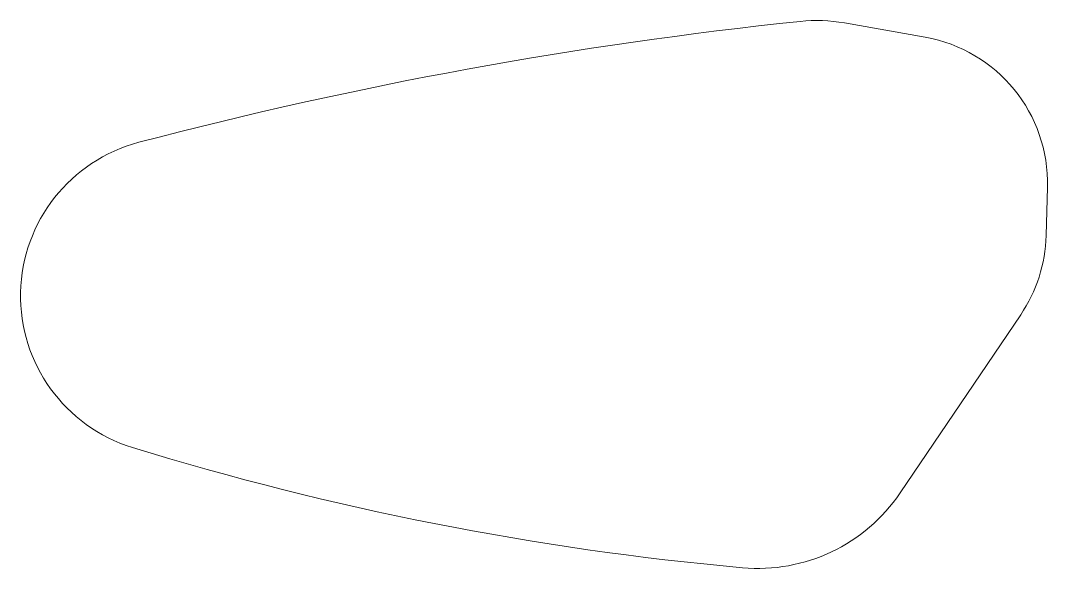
# Model space of a CAD drawing. Header units: millimetres. Extents: x -196 to 196, y -104 to 105.
import ezdxf

# ---------------------------------------------------------------- set-up
doc = ezdxf.new("R2010")
doc.units = ezdxf.units.MM

msp = doc.modelspace()

# ---------------------------------------------------------------- linework, layer by layer
at = {"color": 7, "linetype": 'Continuous', "lineweight": 15}
for p, q in [((149.34, 98.74), (118.54, 104.18)), ((195.58, 22.97), (196.08, 41.47)), ((139.83, -75.27), (185.88, -7.22))]:
    msp.add_line(p, q, dxfattribs=at)
for centre, radius, start, end in [((276.27, -1564.73), 1678.6, 95.96957, 104.74364), ((108, 44.5), 60.6, 79.9866, 95.9696), ((139.5, 43), 56.6, 358.4518, 79.9866), ((-135.5, 0), 60.6, 104.7436, 252.8516), ((139, 24.5), 56.6, 325.9133, 358.4518), ((181.76, 1028.17), 1136.6, 252.85162, 264.84361), ((85.5, -38.5), 65.6, 264.8436, 325.9133)]:
    msp.add_arc(centre, radius, start, end, dxfattribs=at)

doc.saveas('drawing.dxf')
